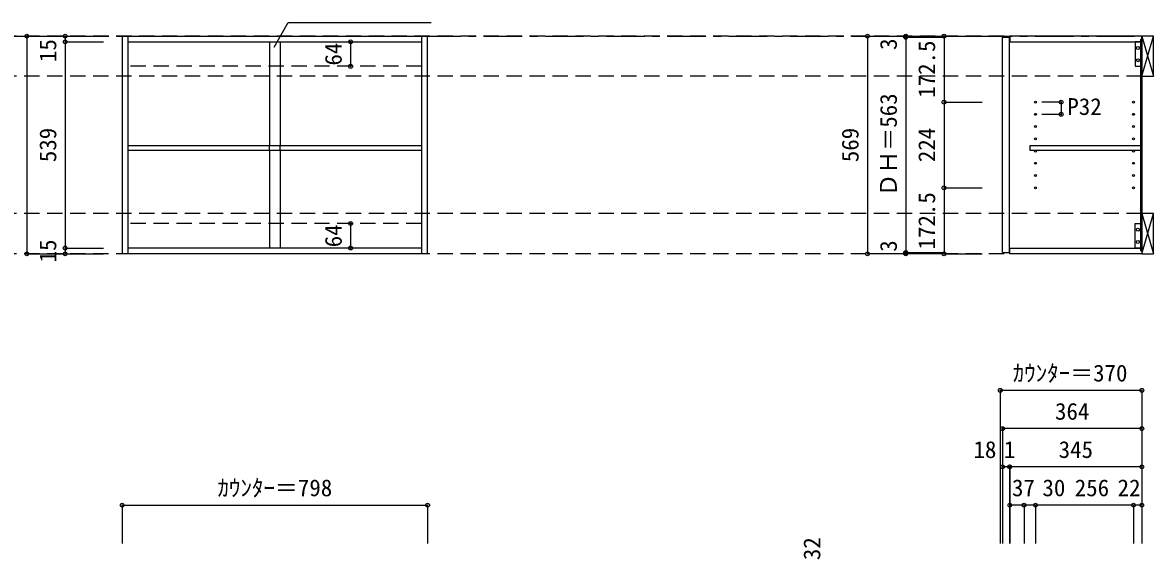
# Model space of a CAD drawing. Units: millimetres at full size, sheet at 1:20. Extents: x -3893 to 3907, y -2871 to 2783.
# Drawn here: x -653 to 2302, y -668 to 735 of the extents above; entities that cross this region are included whole.
import ezdxf
from ezdxf.enums import TextEntityAlignment as Align

# ---------------------------------------------------------------- set-up
doc = ezdxf.new("R2010")
doc.units = ezdxf.units.MM
doc.header["$LTSCALE"] = 20
doc.header["$PDMODE"] = 32
doc.header["$PDSIZE"] = 10
for name, pattern in [('CHAIN1', [8, 5, -1, 1, -1]), ('DASHED1', [1.8, 1.2, -0.6]), ('DASHED2', [3, 2, -1])]:
    doc.linetypes.add(name, pattern=pattern)
for name, color, linetype in [('0-1_本体', 2, 'Continuous'), ('0-2_扉', 3, 'Continuous'), ('0-4_棚', 2, 'Continuous'), ('0-5_ダボ', 7, 'Continuous'), ('0-6_桟木', 3, 'Continuous'), ('0-7_', 7, 'Continuous'), ('0-A_文字', 7, 'Continuous'), ('0-B_寸法', 7, 'Continuous')]:
    doc.layers.add(name, color=color, linetype=linetype)
doc.styles.add('ＭＳ ゴシック', font='')
doc.styles.get('ＭＳ ゴシック').set_extended_font_data('MS Gothic')

msp = doc.modelspace()

# ---------------------------------------------------------------- linework, layer by layer
at = {"layer": '0-1_本体', "color": 3}
for p, q in [((-376.39, 130.71), (-376.39, 699.71)), ((-376.39, 684.71), (389.61, 684.71)), ((389.61, 699.71), (389.61, 130.71)), ((389.61, 145.71), (-376.39, 145.71))]:
    msp.add_line(p, q, dxfattribs=at)
at = {"layer": '0-1_本体'}
for p, q in [((1926.61, 699.71), (1926.61, 684.71)), ((2271.61, 699.71), (1926.61, 699.71)), ((1926.61, 684.71), (2268.61, 684.71)), ((2270.11, 138.71), (2270.11, 691.71)), ((2271.61, 691.71), (2271.61, 699.71)), ((2271.61, 689.21), (2271.61, 697.21)), ((1926.61, 145.71), (2268.61, 145.71)), ((1926.61, 130.71), (1926.61, 145.71)), ((2271.61, 130.71), (1926.61, 130.71)), ((2268.61, 138.71), (2271.61, 138.71)), ((2271.61, 141.71), (2271.61, 133.71))]:
    msp.add_line(p, q, dxfattribs=at)
at = {"layer": '0-1_本体', "color": 7}
msp.add_line((2271.61, 694.71), (2271.61, 130.71), dxfattribs=at)
at = {"layer": '0-1_本体', "color": 3}
msp.add_lwpolyline([(-391.39, 699.71), (404.61, 699.71), (404.61, 130.71), (-391.39, 130.71)], close=True, dxfattribs=at)
at = {"layer": '0-1_本体'}
msp.add_lwpolyline([(2268.61, 138.71), (2268.61, 691.71), (2271.61, 691.71)], dxfattribs=at)
at = {"layer": '0-2_扉', "color": 2}
for p, q in [((1907.61, 696.71), (1925.61, 696.71)), ((1907.61, 133.71), (1907.61, 696.71)), ((1925.61, 133.71), (1925.61, 696.71)), ((1907.61, 133.71), (1925.61, 133.71))]:
    msp.add_line(p, q, dxfattribs=at)
at = {"layer": '0-4_棚', "color": 3}
for p, q in [((-376.39, 413.71), (389.61, 413.71)), ((-376.39, 401.71), (389.61, 401.71))]:
    msp.add_line(p, q, dxfattribs=at)
at = {"layer": '0-4_棚'}
for p, q in [((1978.61, 413.71), (2268.61, 413.71)), ((1978.61, 413.71), (1978.61, 401.71)), ((1978.61, 401.71), (2268.61, 401.71))]:
    msp.add_line(p, q, dxfattribs=at)
at = {"layer": '0-5_ダボ'}
for centre in [(1993.61, 527.21), (2249.61, 527.21), (1993.61, 495.21), (2249.61, 495.21), (1993.61, 463.21), (2249.61, 463.21), (1993.61, 431.21), (2249.61, 431.21), (1993.61, 399.21), (2249.61, 399.21), (1993.61, 367.21), (2249.61, 367.21), (1993.61, 335.21), (2249.61, 335.21), (1993.61, 303.21), (2249.61, 303.21)]:
    msp.add_circle(centre, 2.5, dxfattribs=at)
at = {"layer": '0-6_桟木'}
for p, q in [((2253.61, 684.71), (2253.61, 620.71)), ((2268.61, 684.71), (2253.61, 684.71)), ((2268.61, 620.71), (2268.61, 684.71)), ((2271.61, 699.71), (2271.61, 594.71)), ((2301.61, 699.71), (2271.61, 699.71)), ((2301.61, 594.71), (2301.61, 699.71)), ((2253.61, 620.71), (2268.61, 620.71)), ((2271.61, 594.71), (2301.61, 594.71)), ((2271.61, 594.71), (2301.61, 594.71)), ((2253.61, 209.71), (2268.61, 209.71)), ((2253.61, 145.71), (2253.61, 209.71)), ((2268.61, 209.71), (2268.61, 145.71)), ((2271.61, 235.71), (2271.61, 130.71)), ((2301.61, 235.71), (2271.61, 235.71)), ((2301.61, 130.71), (2301.61, 235.71)), ((2268.61, 145.71), (2253.61, 145.71)), ((2271.61, 130.71), (2301.61, 130.71))]:
    msp.add_line(p, q, dxfattribs=at)
at = {"layer": '0-6_桟木', "color": 7}
for p, q in [((2271.61, 699.71), (2301.61, 594.71)), ((2271.61, 594.71), (2301.61, 699.71)), ((2271.61, 594.71), (2301.61, 699.71)), ((2271.61, 699.71), (2301.61, 594.71)), ((2271.61, 235.71), (2301.61, 130.71)), ((2271.61, 130.71), (2301.61, 235.71)), ((2271.61, 130.71), (2301.61, 235.71)), ((2271.61, 235.71), (2301.61, 130.71))]:
    msp.add_line(p, q, dxfattribs=at)
at = {"layer": '0-6_桟木', "color": 7, "linetype": 'DASHED2'}
for p, q in [((389.61, 620.71), (-376.39, 620.71)), ((389.61, 209.71), (-376.39, 209.71))]:
    msp.add_line(p, q, dxfattribs=at)
at = {"layer": '0-6_桟木'}
for points in [[(2301.61, 594.71), (2301.61, 699.71), (2271.61, 699.71), (2271.61, 594.71)], [(2301.61, 235.71), (2271.61, 235.71), (2271.61, 130.71)], [(2271.61, 130.71), (2301.61, 130.71), (2301.61, 235.71)]]:
    msp.add_lwpolyline(points, dxfattribs=at)
at = {"layer": '0-6_桟木', "color": 7}
for centre in [(2261.11, 668.71), (2261.11, 636.71), (2261.11, 193.71), (2261.11, 161.71)]:
    msp.add_circle(centre, 4, dxfattribs=at)
at = {"layer": '0-7_'}
for p, q in [((-7.39, 684.71), (-7.39, 413.71)), ((20.61, 684.71), (20.61, 413.71)), ((-7.39, 401.71), (-7.39, 145.71)), ((20.61, 401.71), (20.61, 145.71))]:
    msp.add_line(p, q, dxfattribs=at)
at = {"layer": '0-7_', "linetype": 'DASHED1'}
for p, q in [((-7.39, 401.71), (-7.39, 413.71)), ((20.61, 401.71), (20.61, 413.71))]:
    msp.add_line(p, q, dxfattribs=at)
at = {"layer": '0-A_文字'}
for p, q in [((4.6, 671.16), (41.46, 735.01)), ((41.46, 735.01), (414.6, 735.01))]:
    msp.add_line(p, q, dxfattribs=at)
at = {"layer": '0-A_文字', "linetype": 'CHAIN1'}
msp.add_line((-2487.39, 699.71), (2271.61, 699.71), dxfattribs=at)
at = {"layer": '0-B_寸法', "color": 4, "linetype": 'DASHED2'}
for p, q in [((2271.61, 699.71), (-2487.39, 699.71)), ((2271.61, 594.71), (-2487.39, 594.71)), ((2271.61, 235.71), (-2487.39, 235.71)), ((2271.61, 130.71), (-2487.39, 130.71))]:
    msp.add_line(p, q, dxfattribs=at)
at = {"layer": '0-B_寸法', "color": 4}
for p, q in [((-641.39, 699.71), (-641.39, 130.71)), ((-641.39, 699.71), (-441.39, 699.71)), ((-541.39, 699.71), (-541.39, 130.71)), ((-541.39, 684.71), (-441.39, 684.71)), ((204.43, 684.71), (201.45, 684.71)), ((204.43, 684.71), (204.43, 620.71)), ((1554.61, 699.71), (1554.61, 130.71)), ((1554.61, 699.71), (1754.61, 699.71)), ((1654.61, 699.71), (1654.61, 130.71)), ((1654.61, 696.71), (1754.61, 696.71)), ((1754.61, 699.71), (1854.61, 699.71)), ((1754.61, 699.71), (1754.61, 527.21)), ((204.43, 620.71), (201.45, 620.71)), ((1754.61, 527.21), (1754.61, 303.21)), ((1754.61, 527.21), (1854.61, 527.21)), ((2060.61, 527.21), (2010.61, 527.21)), ((1754.61, 303.21), (1754.61, 130.71)), ((1754.61, 303.21), (1854.61, 303.21)), ((204.43, 209.71), (201.45, 209.71)), ((204.43, 209.71), (204.43, 145.71)), ((-641.39, 130.71), (-441.39, 130.71)), ((-541.39, 145.71), (-441.39, 145.71)), ((-541.39, 130.71), (-441.39, 130.71)), ((204.43, 145.71), (201.45, 145.71)), ((1754.61, 130.71), (1554.61, 130.71)), ((1654.61, 133.71), (1754.61, 133.71)), ((1754.61, 130.71), (1854.61, 130.71)), ((1901.61, -226.29), (1901.61, -626.29)), ((2271.61, -226.29), (1901.61, -226.29)), ((2271.61, -226.29), (2271.61, -626.29)), ((1907.61, -326.29), (1907.61, -626.29)), ((2271.61, -326.29), (1907.61, -326.29)), ((1925.61, -426.29), (1907.61, -426.29)), ((1925.61, -426.29), (1925.61, -626.29)), ((1926.61, -426.29), (1925.61, -426.29)), ((1925.61, -426.29), (1925.61, -626.29)), ((1926.61, -426.29), (1926.61, -526.29)), ((2271.61, -426.29), (1926.61, -426.29)), ((2271.61, -426.29), (2271.61, -526.29)), ((-392.39, -526.29), (405.61, -526.29)), ((-392.39, -526.29), (-392.39, -626.29)), ((405.61, -526.29), (405.61, -626.29)), ((1926.61, -526.29), (1926.61, -626.29)), ((1963.61, -526.29), (1926.61, -526.29)), ((1963.61, -526.29), (1963.61, -626.29)), ((1993.61, -526.29), (1993.61, -626.29)), ((2249.61, -526.29), (2249.61, -626.29)), ((2271.61, -526.29), (2249.61, -526.29)), ((2271.61, -526.29), (2271.61, -626.29))]:
    msp.add_line(p, q, dxfattribs=at)
for points in [[(2060.61, 527.21), (2060.61, 495.21), (2010.61, 495.21)], [(2249.61, -526.29), (1993.61, -526.29), (1963.61, -526.29)]]:
    msp.add_lwpolyline(points, dxfattribs=at)
at = {"layer": '0-B_寸法'}
for p in [(-641.39, 699.71), (-541.39, 699.71), (-541.39, 684.71), (204.43, 684.71), (1554.61, 699.71), (1654.61, 699.71), (1654.61, 696.71), (1754.61, 699.71), (204.43, 620.71), (1754.61, 527.21), (2060.61, 527.21), (2060.61, 495.21), (1754.61, 303.21), (204.43, 209.71), (-541.39, 145.71), (204.43, 145.71), (-641.39, 130.71), (-541.39, 130.71), (1554.61, 130.71), (1654.61, 133.71), (1654.61, 130.71), (1754.61, 130.71), (1901.61, -226.29), (2271.61, -226.29), (1907.61, -326.29), (2271.61, -326.29), (1907.61, -426.29), (1925.61, -426.29), (1925.61, -426.29), (1926.61, -426.29), (2271.61, -426.29), (-392.39, -526.29), (405.61, -526.29), (1926.61, -526.29), (1963.61, -526.29), (1993.61, -526.29), (2249.61, -526.29), (2271.61, -526.29)]:
    msp.add_point(p, dxfattribs=at)

# ---------------------------------------------------------------- texts
at = {"layer": '0-B_寸法', "style": 'ＭＳ ゴシック'}
for s, p in [('15', (-551.39, 631.93)), ('64', (194.43, 622.71)), ('3', (1644.61, 663.64)), ('172.5', (1744.61, 538.46)), ('ＤＨ＝563', (1644.61, 280.21)), ('539', (-551.39, 370.21)), ('569', (1544.61, 370.21)), ('224', (1744.61, 370.21)), ('172.5', (1744.61, 141.96)), ('64', (194.43, 147.71)), ('15', (-551.39, 108.21)), ('3', (1644.61, 136.03)), ('32', (1444.61, -670.1))]:
    msp.add_text(s, height=43.99, rotation=90, dxfattribs=at).set_placement(p, align=Align.BOTTOM_LEFT)
for s, p in [('P32', (2076.86, 480.35)), ('ｶｳﾝﾀｰ＝370', (1934.11, -216.29)), ('364', (2044.61, -316.29)), ('18', (1831.61, -416.29)), ('1', (1911.11, -416.29)), ('345', (2054.11, -416.29)), ('ｶｳﾝﾀｰ＝798', (-143.39, -516.29)), ('37', (1932.23, -516.29)), ('30', (2011.77, -516.29)), ('256', (2096.18, -516.29)), ('22', (2208.15, -516.29))]:
    msp.add_text(s, height=43.99, dxfattribs=at).set_placement(p, align=Align.BOTTOM_LEFT)

doc.saveas('drawing.dxf')
